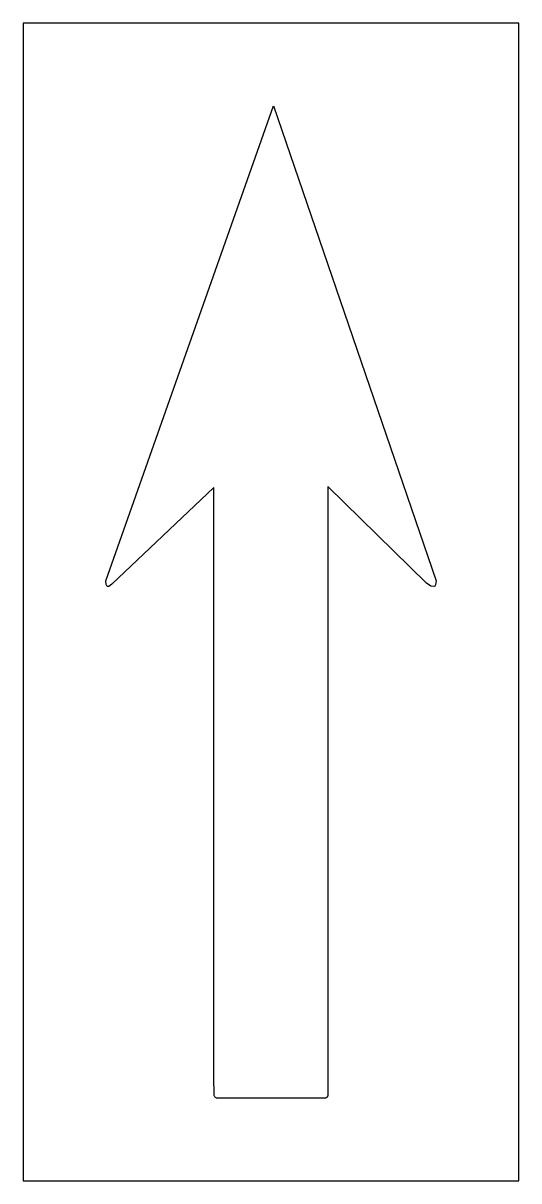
# Model space of a CAD drawing. Header units: inches. Extents: x 0 to 36, y 0 to 84.
import ezdxf

# ---------------------------------------------------------------- set-up
doc = ezdxf.new("R2010")
doc.units = ezdxf.units.IN
doc.header["$MEASUREMENT"] = 0
doc.layers.add('CUT', color=1, linetype='Continuous')

msp = doc.modelspace()

# ---------------------------------------------------------------- linework, layer by layer
at = {"layer": 'CUT'}
for points in [[(0, 0), (36, 0), (36, 84), (0, 84)], [(22.128, 6.18), (22.123, 6.158), (22.115, 6.137), (22.105, 6.117), (22.094, 6.098), (22.081, 6.08), (22.066, 6.064), (22.049, 6.049), (22.031, 6.036), (22.012, 6.024), (21.992, 6.015), (21.971, 6.007), (21.949, 6.002), (21.936, 6), (21.314, 6), (21.314, 6), (14.094, 6), (14.05, 6.005), (14.008, 6.019), (13.97, 6.041), (13.937, 6.069), (13.91, 6.104), (13.89, 6.143), (13.879, 6.185), (13.872, 6.775), (13.86, 6.983), (13.86, 50.317), (6.43, 43.288), (6.226, 43.129), (6.112, 43.126), (6.041, 43.264), (6, 43.542), (18.193, 78), (30, 43.53), (29.946, 43.248), (29.886, 43.149), (29.823, 43.116), (29.604, 43.158), (29.29, 43.367), (22.135, 50.375), (22.135, 6.815), (22.132, 6.224), (22.131, 6.202)]]:
    msp.add_lwpolyline(points, close=True, dxfattribs=at)

doc.saveas('drawing.dxf')
